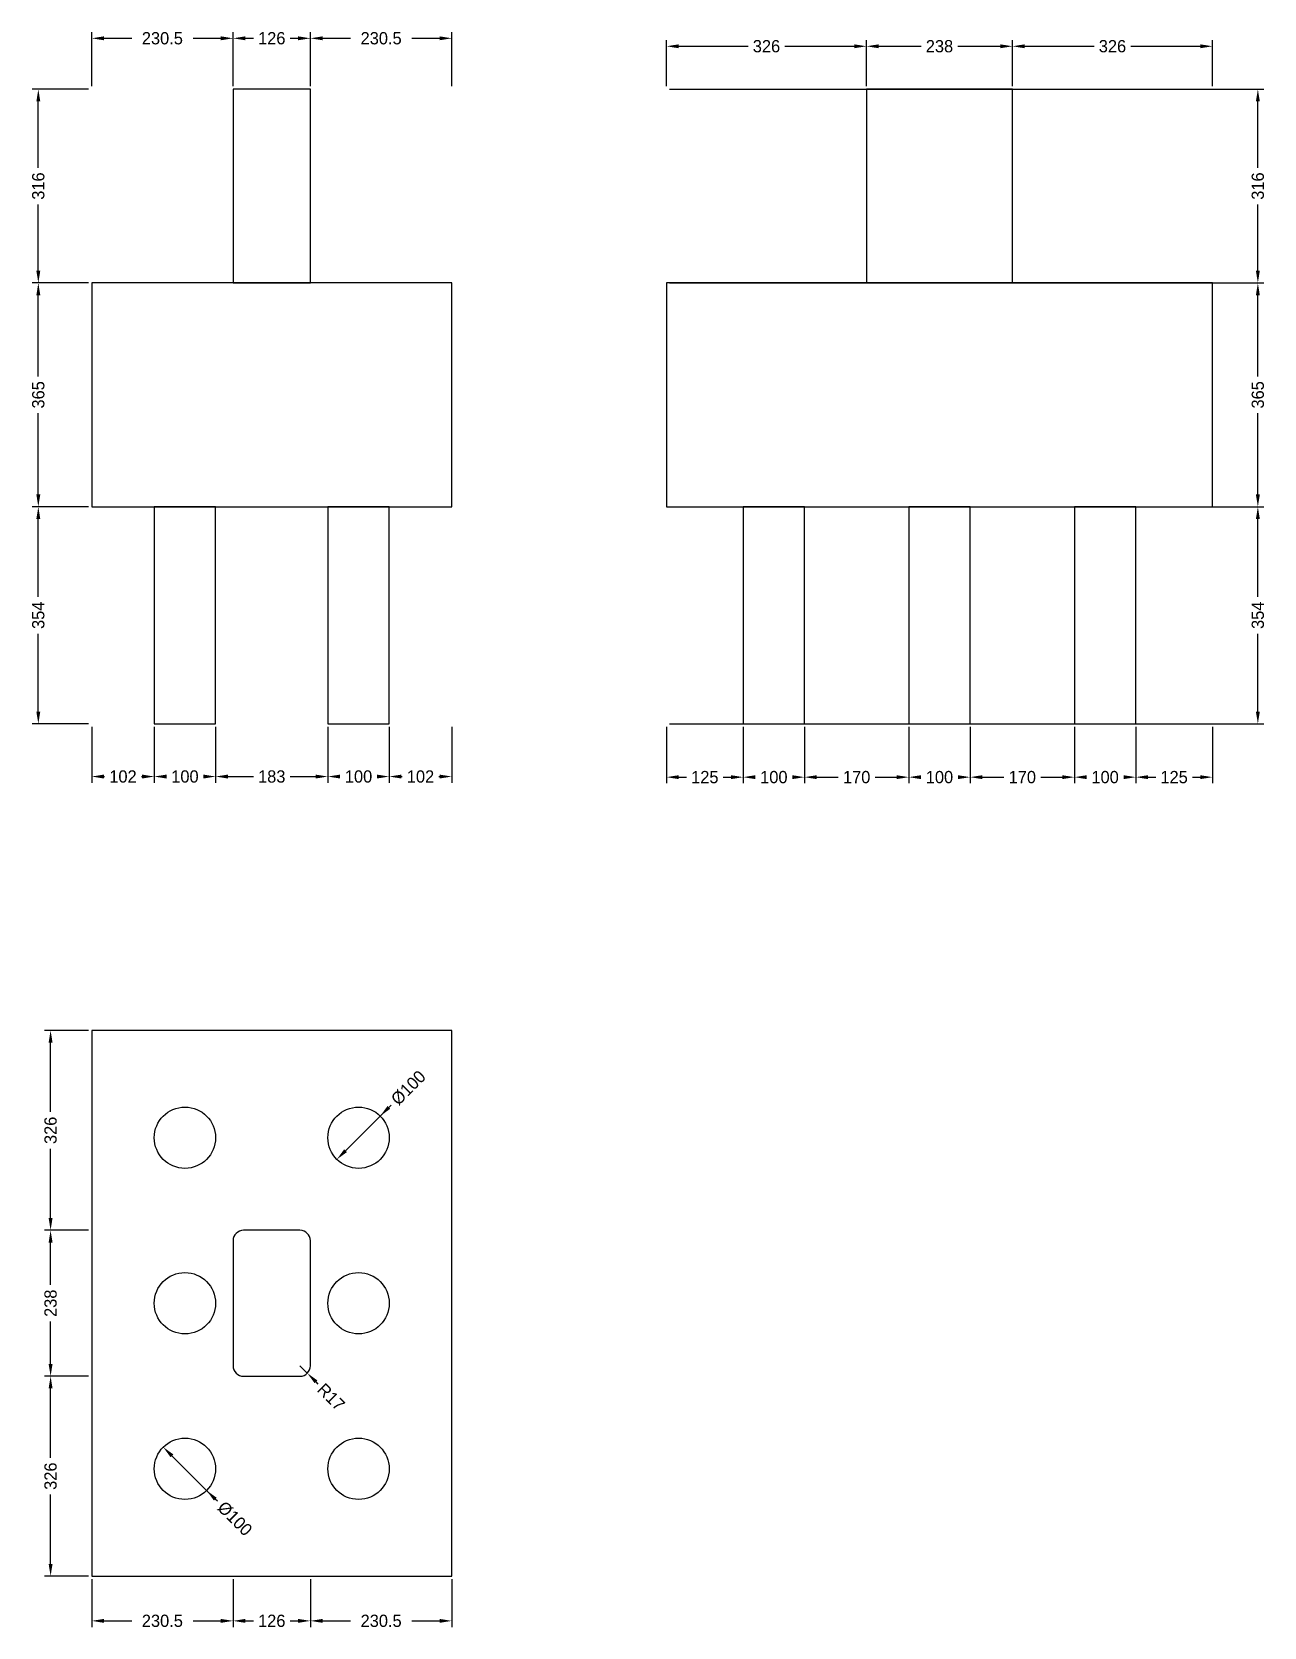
# Model space of a CAD drawing. Header units: metres. Extents: x -97 to 1911, y -83 to 2518.
import ezdxf

# ---------------------------------------------------------------- set-up
doc = ezdxf.new("R2010")
doc.units = ezdxf.units.M
for name, color, linetype in [('chengtai', 7, 'Continuous'), ('dunzhu', 7, 'Continuous'), ('zhuangji', 7, 'Continuous')]:
    doc.layers.add(name, color=color, linetype=linetype)

# ---------------------------------------------------------------- blocks, each defined once
blk = doc.blocks.new('_CLOSEDFILLED')
at = {"color": 0, "linetype": 'BYBLOCK'}
blk.add_solid([(-1, 0.16), (0, 0), (-1, -0.16)], dxfattribs=at)

msp = doc.modelspace()

# ---------------------------------------------------------------- linework, layer by layer
at = {"color": 7}
for p, q in [((0, 2430), (0, 2518)), ((20, 2508), (65.2, 2508)), ((165.2, 2508), (210.5, 2508)), ((230.5, 2430), (230.5, 2518)), ((230.5, 2430), (230.5, 2518)), ((250.5, 2508), (263.5, 2508)), ((323.5, 2508), (336.5, 2508)), ((356.5, 2430), (356.5, 2518)), ((356.5, 2430), (356.5, 2518)), ((376.5, 2508), (421.8, 2508)), ((521.8, 2508), (567, 2508)), ((587, 2430), (587, 2518)), ((937, 2430), (937, 2505)), ((1263, 2430), (1263, 2505)), ((1263, 2430), (1263, 2505)), ((1501, 2430), (1501, 2505)), ((1501, 2430), (1501, 2505)), ((1827, 2430), (1827, 2505)), ((957, 2495), (1070, 2495)), ((1130, 2495), (1243, 2495)), ((1283, 2495), (1352, 2495)), ((1412, 2495), (1481, 2495)), ((1521, 2495), (1634, 2495)), ((1694, 2495), (1807, 2495)), ((-5, 2425), (-97, 2425)), ((942, 2425), (1911, 2425)), ((-87, 2297), (-87, 2405)), ((1901, 2297), (1901, 2405)), ((-87, 2129), (-87, 2237)), ((1901, 2129), (1901, 2237)), ((-5, 2109), (-97, 2109)), ((-5, 2109), (-97, 2109)), ((942, 2109), (1911, 2109)), ((942, 2109), (1911, 2109)), ((-87, 1956.5), (-87, 2089)), ((1901, 1956.5), (1901, 2089)), ((-87, 1764), (-87, 1896.5)), ((1901, 1764), (1901, 1896.5)), ((-5, 1744), (-97, 1744)), ((-5, 1744), (-97, 1744)), ((942, 1744), (1911, 1744)), ((942, 1744), (1911, 1744)), ((-87, 1597), (-87, 1724)), ((1901, 1597), (1901, 1724)), ((-87, 1410), (-87, 1537)), ((1901, 1410), (1901, 1537)), ((-5, 1390), (-97, 1390)), ((0, 1385), (0, 1294)), ((102, 1385), (102, 1294)), ((102, 1385), (102, 1294)), ((202, 1385), (202, 1294)), ((202, 1385), (202, 1294)), ((385, 1385), (385, 1294)), ((385, 1385), (385, 1294)), ((485, 1385), (485, 1294)), ((485, 1385), (485, 1294)), ((587, 1385), (587, 1294)), ((937, 1385), (937, 1293)), ((942, 1390), (1911, 1390)), ((1062, 1385), (1062, 1293)), ((1062, 1385), (1062, 1293)), ((1162, 1385), (1162, 1293)), ((1162, 1385), (1162, 1293)), ((1332, 1385), (1332, 1293)), ((1332, 1385), (1332, 1293)), ((1432, 1385), (1432, 1293)), ((1432, 1385), (1432, 1293)), ((1602, 1385), (1602, 1293)), ((1602, 1385), (1602, 1293)), ((1702, 1385), (1702, 1293)), ((1702, 1385), (1702, 1293)), ((1827, 1385), (1827, 1293)), ((20, 1304), (21, 1304)), ((81, 1304), (82, 1304)), ((222, 1304), (263.5, 1304)), ((323.5, 1304), (365, 1304)), ((505, 1304), (506, 1304)), ((566, 1304), (567, 1304)), ((957, 1303), (969.5, 1303)), ((1029.5, 1303), (1042, 1303)), ((1182, 1303), (1217, 1303)), ((1277, 1303), (1312, 1303)), ((1452, 1303), (1487, 1303)), ((1547, 1303), (1582, 1303)), ((1722, 1303), (1734.5, 1303)), ((1794.5, 1303), (1807, 1303)), ((-5, 890), (-77, 890)), ((-67, 757), (-67, 870)), ((484.5, 764.5), (413.8, 693.8)), ((488, 768), (484.5, 764.5)), ((-67, 584), (-67, 697)), ((-5, 564), (-77, 564)), ((-5, 564), (-77, 564)), ((-67, 475), (-67, 544)), ((-67, 346), (-67, 415)), ((339.5, 343), (351.5, 331)), ((-5, 326), (-77, 326)), ((-5, 326), (-77, 326)), ((369.2, 313.3), (365.7, 316.8)), ((-67, 193), (-67, 306)), ((201.5, 125.5), (130.8, 196.2)), ((-67, 20), (-67, 133)), ((205, 122), (201.5, 125.5)), ((-5, 0), (-77, 0)), ((0, -5), (0, -83)), ((230.5, -5), (230.5, -83)), ((230.5, -5), (230.5, -83)), ((356.5, -5), (356.5, -83)), ((356.5, -5), (356.5, -83)), ((587, -5), (587, -83)), ((20, -73), (65.2, -73)), ((165.2, -73), (210.5, -73)), ((250.5, -73), (263.5, -73)), ((323.5, -73), (336.5, -73)), ((376.5, -73), (421.8, -73)), ((521.8, -73), (567, -73))]:
    msp.add_line(p, q, dxfattribs=at)
at = {"layer": 'chengtai'}
for points in [[(0, 1744), (587, 1744), (587, 2109), (0, 2109), (0, 1744)], [(937, 1744), (1827, 1744), (1827, 2109), (937, 2109), (937, 1744)], [(0, 0), (587, 0), (587, 890), (0, 890), (0, 0)]]:
    msp.add_lwpolyline(points, dxfattribs=at)
at = {"layer": 'Defpoints', "color": 7}
for p in [(0, 2508), (230.5, 2508), (356.5, 2508), (937, 2495), (1263, 2495), (1501, 2495), (0, 2425), (0, 2425), (230.5, 2425), (230.5, 2425), (356.5, 2425), (356.5, 2425), (587, 2425), (937, 2425), (937, 2425), (1263, 2425), (1263, 2425), (1501, 2425), (1501, 2425), (1827, 2425), (-87, 2109), (0, 2109), (0, 2109), (937, 2109), (937, 2109), (1901, 2109), (-87, 1744), (0, 1744), (0, 1744), (937, 1744), (937, 1744), (1901, 1744), (-87, 1390), (0, 1390), (0, 1390), (102, 1390), (102, 1390), (202, 1390), (202, 1390), (385, 1390), (385, 1390), (485, 1390), (485, 1390), (587, 1390), (937, 1390), (937, 1390), (1062, 1390), (1062, 1390), (1162, 1390), (1162, 1390), (1332, 1390), (1332, 1390), (1432, 1390), (1432, 1390), (1602, 1390), (1602, 1390), (1702, 1390), (1702, 1390), (1827, 1390), (1901, 1390), (0, 1304), (102, 1304), (202, 1304), (385, 1304), (485, 1304), (937, 1303), (1062, 1303), (1162, 1303), (1332, 1303), (1432, 1303), (1602, 1303), (1702, 1303), (0, 890), (470.4, 750.4), (435, 715), (-67, 564), (0, 564), (0, 564), (339.5, 343), (-67, 326), (0, 326), (0, 326), (351.5, 331), (152, 175), (187.4, 139.6), (-67, 0), (0, 0), (0, 0), (230.5, 0), (230.5, 0), (356.5, 0), (356.5, 0), (587, 0), (0, -73), (230.5, -73), (356.5, -73)]:
    msp.add_point(p, dxfattribs=at)
at = {"layer": 'dunzhu'}
for p, q in [((230.5, 547), (230.5, 343)), ((339.5, 564), (247.5, 564)), ((356.5, 343), (356.5, 547)), ((247.5, 326), (339.5, 326))]:
    msp.add_line(p, q, dxfattribs=at)
for points in [[(230.5, 2109), (356.5, 2109), (356.5, 2425), (230.5, 2425), (230.5, 2109)], [(1263, 2109), (1501, 2109), (1501, 2425), (1263, 2425), (1263, 2109)]]:
    msp.add_lwpolyline(points, dxfattribs=at)
for centre, start, end in [((247.5, 547), 90, 180), ((339.5, 547), 0, 90), ((247.5, 343), 180, 270), ((339.5, 343), 270, 360)]:
    msp.add_arc(centre, 17, start, end, dxfattribs=at)
at = {"layer": 'zhuangji'}
for points in [[(102, 1390), (202, 1390), (202, 1744), (102, 1744), (102, 1390)], [(385, 1390), (485, 1390), (485, 1744), (385, 1744), (385, 1390)], [(1062, 1390), (1162, 1390), (1162, 1744), (1062, 1744), (1062, 1390)], [(1332, 1390), (1432, 1390), (1432, 1744), (1332, 1744), (1332, 1390)], [(1602, 1390), (1702, 1390), (1702, 1744), (1602, 1744), (1602, 1390)]]:
    msp.add_lwpolyline(points, dxfattribs=at)
for centre in [(152, 715), (152, 715), (435, 715), (435, 715), (152, 445), (152, 445), (435, 445), (435, 445), (152, 175), (152, 175), (435, 175), (435, 175)]:
    msp.add_circle(centre, 50, dxfattribs=at)

# ---------------------------------------------------------------- block references
at = {"color": 7, "xscale": 20, "yscale": 20}
for p, rotation in [((0, 2508), 180), ((230.5, 2508), 180), ((356.5, 2508), 180), ((937, 2495), 180), ((1263, 2495), 180), ((1501, 2495), 180), ((-87, 2425), 90), ((1901, 2425), 90), ((-87, 2109), 270), ((-87, 2109), 90), ((1901, 2109), 270), ((1901, 2109), 90), ((-87, 1744), 270), ((-87, 1744), 90), ((1901, 1744), 270), ((1901, 1744), 90), ((-87, 1390), 270), ((1901, 1390), 270), ((0, 1304), 180), ((102, 1304), 180), ((202, 1304), 180), ((385, 1304), 180), ((485, 1304), 180), ((937, 1303), 180), ((1062, 1303), 180), ((1162, 1303), 180), ((1332, 1303), 180), ((1432, 1303), 180), ((1602, 1303), 180), ((1702, 1303), 180), ((-67, 890), 90), ((470.4, 750.4), 224.99999999999994), ((399.6, 679.6), 224.99999999999994), ((-67, 564), 270), ((-67, 564), 90), ((-67, 326), 270), ((-67, 326), 90), ((351.5, 331), 135), ((116.6, 210.4), 135), ((187.4, 139.6), 135), ((-67, 0), 270), ((0, -73), 180), ((230.5, -73), 180), ((356.5, -73), 180)]:
    msp.add_blockref('_CLOSEDFILLED', p, dxfattribs=dict(at, rotation=rotation))
for p in [(230.5, 2508), (356.5, 2508), (587, 2508), (1263, 2495), (1501, 2495), (1827, 2495), (102, 1304), (202, 1304), (385, 1304), (485, 1304), (587, 1304), (1062, 1303), (1162, 1303), (1332, 1303), (1432, 1303), (1602, 1303), (1702, 1303), (1827, 1303), (230.5, -73), (356.5, -73), (587, -73)]:
    msp.add_blockref('_CLOSEDFILLED', p, dxfattribs=at)

# ---------------------------------------------------------------- texts
at = {"color": 7, "char_height": 20, "attachment_point": 5}
for s, insert in [('230.5', (115.2, 2508)), ('126', (293.5, 2508)), ('230.5', (471.8, 2508)), ('326', (1100, 2495)), ('238', (1382, 2495)), ('326', (1664, 2495)), ('102', (51, 1304)), ('100', (152, 1304)), ('183', (293.5, 1304)), ('100', (435, 1304)), ('102', (536, 1304)), ('125', (999.5, 1303)), ('100', (1112, 1303)), ('170', (1247, 1303)), ('100', (1382, 1303)), ('170', (1517, 1303)), ('100', (1652, 1303)), ('125', (1764.5, 1303)), ('230.5', (115.2, -73)), ('126', (293.5, -73)), ('230.5', (471.8, -73))]:
    msp.add_mtext(s, dxfattribs=dict(at, insert=insert))
for s, insert, rotation in [('316', (-87, 2267), 90), ('316', (1901, 2267), 90), ('365', (-87, 1926.5), 90), ('365', (1901, 1926.5), 90), ('354', (-87, 1567), 90), ('354', (1901, 1567), 90), ('%%c100', (516.3, 796.3), 45), ('326', (-67, 727), 90), ('238', (-67, 445), 90), ('R17', (390.4, 292.1), 315), ('326', (-67, 163), 90), ('%%c100', (233.3, 93.7), 315)]:
    msp.add_mtext(s, dxfattribs=dict(at, insert=insert, rotation=rotation))

doc.saveas('drawing.dxf')
